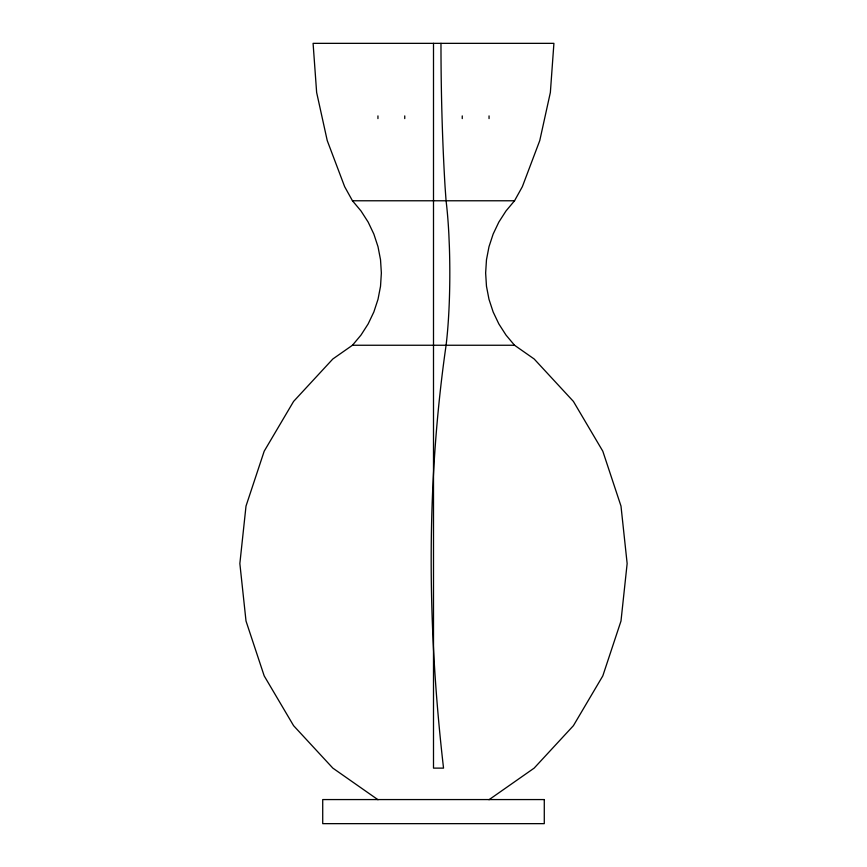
<?xml version="1.0" encoding="UTF-8"?>
<svg xmlns="http://www.w3.org/2000/svg" width="867" height="867" viewBox="0 0 867 867"><rect width="100%" height="100%" fill="white"/><g stroke="black" fill="none" stroke-linecap="round" stroke-linejoin="round"><path stroke-width="1.3" d="M488.999 799.732L534.159 768.119L573.412 725.679L602.803 675.902L620.989 621.032L627.144 563.55L620.989 506.068L602.803 451.198L573.412 401.421L534.159 358.981L514.532 345.25L506.003 335.074L498.828 323.9L493.128 311.914L488.988 299.299L486.474 286.262L485.639 273.007L486.474 259.764L488.988 246.727L493.128 234.112L498.828 222.115L506.003 210.952L514.532 200.776L522.357 186.665L539.762 140.584L550.361 92.476L553.915 43.35L313.085 43.35L316.639 92.476L327.238 140.584L344.643 186.665L352.468 200.776L360.997 210.952L368.172 222.115L373.872 234.112L378.012 246.727L380.526 259.764L381.361 273.007L380.526 286.262L378.012 299.299L373.872 311.914L368.172 323.9L360.997 335.074L352.468 345.25L332.841 358.981L293.588 401.421L264.197 451.198L246.011 506.068L239.856 563.55L246.011 621.032L264.197 675.902L293.588 725.679L332.841 768.119L378.001 799.732M352.468 200.776L446.072 200.776A104.842 13.688 90 0 1 448.846 234.112L449.377 246.727A105.319 13.742 90 0 1 446.082 345.272C425.968 485.054 427.323 627.968 443.536 768.119L433.5 768.119L433.5 43.35M446.613 200.776L514.532 200.776M352.468 345.25L514.532 345.25M446.072 200.776L445.064 186.665A343.581 44.846 90 0 1 440.978 43.35M489.053 115.907L489.053 118.595M462.252 115.907L462.252 118.595M404.748 115.907L404.748 118.595M377.947 115.907L377.947 118.595M544.281 799.569L322.719 799.569L322.719 823.65L544.281 823.65L544.281 799.569"/></g></svg>
